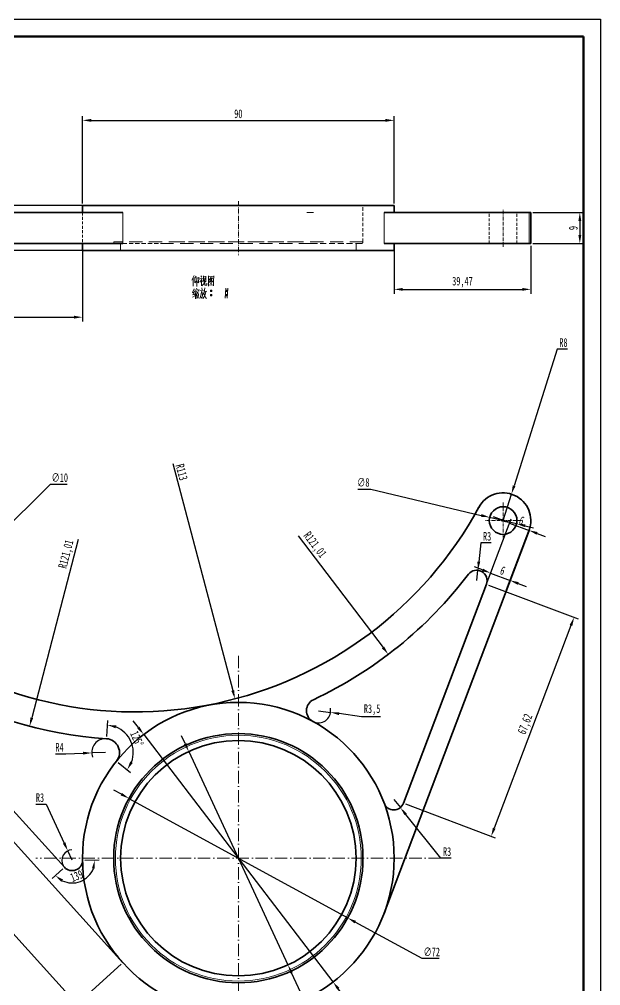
# Model space of a CAD drawing. Header units: millimetres. Extents: x 1050 to 2021, y 766 to 1186.
# Drawn here: x 1852.7 to 2020.6, y 906.4 to 1185.6 of the extents above; entities that cross this region are included whole.
import ezdxf

# ---------------------------------------------------------------- set-up
doc = ezdxf.new("R2010")
doc.units = ezdxf.units.MM
doc.header["$LTSCALE"] = 0.3
for name, pattern in [('CENTER', [50.8, 31.75, -6.35, 6.35, -6.35]), ('DASHDOT', [18.5, 12, -3, 0.5, -3]), ('DASHED', [19.05, 12.7, -6.35])]:
    doc.linetypes.add(name, pattern=pattern)
for name, color, linetype, lineweight in [('尺寸线', 3, 'Continuous', 25), ('粗实线', 7, 'Continuous', 50), ('细点画线', 1, 'CENTER', 25)]:
    doc.layers.add(name, color=color, linetype=linetype, lineweight=lineweight)
doc.styles.add('NUT Standard', font='simfang.ttf', dxfattribs={"width": 0.7, "height": 2.5})
doc.dimstyles.new('NUT Standard', dxfattribs={"dimtxt": 2.5, "dimasz": 2.5, "dimexe": 1.25, "dimexo": 0.625, "dimtad": 1, "dimtoh": 1, "dimtxsty": 'NUT Standard', "dimcen": 2.5, "dimadec": 0, "dimazin": 0, "dimtfac": 1, "dimtmove": 0, "dimatfit": 3, "dimfxl": 1, "dimarcsym": 0})

# ---------------------------------------------------------------- blocks, each defined once
blk = doc.blocks.new('*D5')
at = {"layer": 'Defpoints', "color": 0, "transparency": 16777216}
for p in [(1988.49, 1041.74), (1996.28, 1039.9)]:
    blk.add_point(p, dxfattribs=at)
at = {"layer": '尺寸线', "color": 0, "lineweight": -2, "transparency": 16777216}
for p, q in [((1950.47, 1049.87), (1954.15, 1049.87)), ((1954.15, 1049.87), (1986.06, 1042.32)), ((1996.28, 1039.9), (1988.49, 1041.74)), ((1998.71, 1039.32), (2001.14, 1038.75))]:
    blk.add_line(p, q, dxfattribs=at)
at = {"layer": '尺寸线', "color": 0, "transparency": 16777216}
for points in [[(1986.16, 1042.72), (1985.97, 1041.91), (1988.49, 1041.74)], [(1998.81, 1039.73), (1998.62, 1038.92), (1996.28, 1039.9)]]:
    blk.add_solid(points, dxfattribs=at)
at = {"layer": '尺寸线', "color": 0, "transparency": 16777216, "insert": (1952, 1051.83), "char_height": 2.5, "attachment_point": 5, "style": 'NUT Standard'}
blk.add_mtext('∅8', dxfattribs=at)
blk = doc.blocks.new('*D6')
at = {"layer": 'Defpoints', "color": 0, "transparency": 16777216}
for p in [(1816, 1006.01), (1808.9, 998.96)]:
    blk.add_point(p, dxfattribs=at)
at = {"layer": '尺寸线', "color": 0, "lineweight": -2, "transparency": 16777216}
for p, q in [((1861.53, 1051.25), (1817.77, 1007.77)), ((1866.52, 1051.25), (1861.53, 1051.25)), ((1808.9, 998.96), (1816, 1006.01)), ((1807.13, 997.2), (1805.36, 995.43))]:
    blk.add_line(p, q, dxfattribs=at)
at = {"layer": '尺寸线', "color": 0, "transparency": 16777216}
for points in [[(1817.48, 1008.06), (1818.06, 1007.47), (1816, 1006.01)], [(1806.84, 997.49), (1807.42, 996.9), (1808.9, 998.96)]]:
    blk.add_solid(points, dxfattribs=at)
at = {"layer": '尺寸线', "color": 0, "transparency": 16777216, "insert": (1864.34, 1053.21), "char_height": 2.5, "attachment_point": 5, "style": 'NUT Standard'}
blk.add_mtext('∅10', dxfattribs=at)
blk = doc.blocks.new('*D7')
at = {"layer": 'Defpoints', "color": 0, "transparency": 16777216}
for p in [(1901.58, 974.11), (1930.24, 912.45)]:
    blk.add_point(p, dxfattribs=at)
at = {"layer": '尺寸线', "color": 0, "lineweight": -2, "transparency": 16777216}
for p, q in [((1900.53, 976.38), (1899.47, 978.65)), ((1901.58, 974.11), (1930.24, 912.45)), ((1949.44, 871.14), (1931.3, 910.18)), ((1954.41, 871.14), (1949.44, 871.14))]:
    blk.add_line(p, q, dxfattribs=at)
at = {"layer": '尺寸线', "color": 0, "transparency": 16777216}
for points in [[(1900.9, 976.56), (1900.15, 976.2), (1901.58, 974.11)], [(1931.67, 910.36), (1930.92, 910.01), (1930.24, 912.45)]]:
    blk.add_solid(points, dxfattribs=at)
at = {"layer": '尺寸线', "color": 0, "transparency": 16777216, "insert": (1952.24, 873.1), "char_height": 2.5, "attachment_point": 5, "style": 'NUT Standard'}
blk.add_mtext('∅68', dxfattribs=at)
blk = doc.blocks.new('*D8')
at = {"layer": 'Defpoints', "color": 0, "transparency": 16777216}
for p in [(1884.33, 960.55), (1947.5, 926.01)]:
    blk.add_point(p, dxfattribs=at)
at = {"layer": '尺寸线', "color": 0, "lineweight": -2, "transparency": 16777216}
for p, q in [((1882.13, 961.75), (1879.94, 962.95)), ((1884.33, 960.55), (1947.5, 926.01)), ((1968.97, 914.26), (1949.69, 924.81)), ((1973.93, 914.26), (1968.97, 914.26))]:
    blk.add_line(p, q, dxfattribs=at)
at = {"layer": '尺寸线', "color": 0, "transparency": 16777216}
for points in [[(1882.33, 962.12), (1881.93, 961.39), (1884.33, 960.55)], [(1949.89, 925.17), (1949.49, 924.44), (1947.5, 926.01)]]:
    blk.add_solid(points, dxfattribs=at)
at = {"layer": '尺寸线', "color": 0, "transparency": 16777216, "insert": (1971.76, 916.22), "char_height": 2.5, "attachment_point": 5, "style": 'NUT Standard'}
blk.add_mtext('∅72', dxfattribs=at)
blk = doc.blocks.new('*D9')
at = {"layer": 'Defpoints', "color": 0, "transparency": 16777216}
for p in [(1888.57, 979.02), (1943.25, 907.54)]:
    blk.add_point(p, dxfattribs=at)
at = {"layer": '尺寸线', "color": 0, "lineweight": -2, "transparency": 16777216}
for p, q in [((1887.05, 981.01), (1885.53, 982.99)), ((1888.57, 979.02), (1943.25, 907.54)), ((1969.09, 873.76), (1944.77, 905.55)), ((1974.07, 873.76), (1969.09, 873.76))]:
    blk.add_line(p, q, dxfattribs=at)
at = {"layer": '尺寸线', "color": 0, "transparency": 16777216}
for points in [[(1887.38, 981.26), (1886.72, 980.75), (1888.57, 979.02)], [(1945.1, 905.81), (1944.44, 905.3), (1943.25, 907.54)]]:
    blk.add_solid(points, dxfattribs=at)
at = {"layer": '尺寸线', "color": 0, "transparency": 16777216, "insert": (1971.89, 875.73), "char_height": 2.5, "attachment_point": 5, "style": 'NUT Standard'}
blk.add_mtext('∅90', dxfattribs=at)
blk = doc.blocks.new('*D10')
at = {"layer": 'Defpoints', "color": 0, "transparency": 16777216}
for p in [(1994.79, 1048.45), (1992.39, 1040.82)]:
    blk.add_point(p, dxfattribs=at)
at = {"layer": '尺寸线', "color": 0, "lineweight": -2, "transparency": 16777216}
for p, q in [((2008.01, 1090.34), (1995.54, 1050.84)), ((2010.96, 1090.34), (2008.01, 1090.34)), ((1992.39, 1040.82), (1994.79, 1048.45))]:
    blk.add_line(p, q, dxfattribs=at)
at = {"layer": '尺寸线', "color": 0, "transparency": 16777216}
blk.add_solid([(1995.15, 1050.96), (1995.94, 1050.71), (1994.79, 1048.45)], dxfattribs=at)
at = {"layer": '尺寸线', "color": 0, "transparency": 16777216, "insert": (2009.8, 1092.23), "char_height": 2.5, "attachment_point": 5, "style": 'NUT Standard'}
blk.add_mtext('R8', dxfattribs=at)
blk = doc.blocks.new('*D12')
at = {"layer": 'Defpoints', "color": 0, "transparency": 16777216}
for p in [(1960.82, 960.23), (1962.7, 957.89)]:
    blk.add_point(p, dxfattribs=at)
at = {"layer": '尺寸线', "color": 0, "lineweight": -2, "transparency": 16777216}
for p, q in [((1960.82, 960.23), (1962.7, 957.89)), ((1974.41, 943.28), (1964.26, 955.94)), ((1977.36, 943.28), (1974.41, 943.28))]:
    blk.add_line(p, q, dxfattribs=at)
at = {"layer": '尺寸线', "color": 0, "transparency": 16777216}
blk.add_solid([(1964.58, 956.2), (1963.93, 955.68), (1962.7, 957.89)], dxfattribs=at)
at = {"layer": '尺寸线', "color": 0, "transparency": 16777216, "insert": (1976.2, 945.17), "char_height": 2.5, "attachment_point": 5, "style": 'NUT Standard'}
blk.add_mtext('R3', dxfattribs=at)
blk = doc.blocks.new('*D13')
at = {"layer": 'Defpoints', "color": 0, "transparency": 16777216}
for p in [(1939.08, 985.89), (1942.54, 985.39)]:
    blk.add_point(p, dxfattribs=at)
at = {"layer": '尺寸线', "color": 0, "lineweight": -2, "transparency": 16777216}
for p, q in [((1939.08, 985.89), (1942.54, 985.39)), ((1951.47, 984.09), (1945.02, 985.03)), ((1956.98, 984.09), (1951.47, 984.09))]:
    blk.add_line(p, q, dxfattribs=at)
blk.add_arc((1939.08, 985.89), 3.5, 251.6945, 12.198, dxfattribs=at)
at = {"layer": '尺寸线', "color": 0, "transparency": 16777216}
blk.add_solid([(1945.08, 985.44), (1944.96, 984.61), (1942.54, 985.39)], dxfattribs=at)
at = {"layer": '尺寸线', "color": 0, "transparency": 16777216, "insert": (1954.54, 986.16), "char_height": 2.5, "attachment_point": 5, "style": 'NUT Standard'}
blk.add_mtext('R3,5', dxfattribs=at)
blk = doc.blocks.new('*D14')
at = {"layer": 'Defpoints', "color": 0, "transparency": 16777216}
for p in [(1985.09, 1026.46), (1984.75, 1023.48)]:
    blk.add_point(p, dxfattribs=at)
at = {"layer": '尺寸线', "color": 0, "lineweight": -2, "transparency": 16777216}
for p, q in [((1985.97, 1034.36), (1985.37, 1028.94)), ((1988.92, 1034.36), (1985.97, 1034.36)), ((1984.75, 1023.48), (1985.09, 1026.46))]:
    blk.add_line(p, q, dxfattribs=at)
at = {"layer": '尺寸线', "color": 0, "transparency": 16777216}
blk.add_solid([(1984.95, 1028.99), (1985.78, 1028.9), (1985.09, 1026.46)], dxfattribs=at)
at = {"layer": '尺寸线', "color": 0, "transparency": 16777216, "insert": (1987.76, 1036.25), "char_height": 2.5, "attachment_point": 5, "style": 'NUT Standard'}
blk.add_mtext('R3', dxfattribs=at)
blk = doc.blocks.new('*D16')
at = {"layer": 'Defpoints', "color": 0, "transparency": 16777216}
for p in [(1873.59, 973.69), (1877.58, 973.81)]:
    blk.add_point(p, dxfattribs=at)
at = {"layer": '尺寸线', "color": 0, "lineweight": -2, "transparency": 16777216}
for p, q in [((1863.07, 973.46), (1866.09, 973.46)), ((1866.09, 973.46), (1871.09, 973.61)), ((1877.58, 973.81), (1873.59, 973.69))]:
    blk.add_line(p, q, dxfattribs=at)
blk.add_arc((1877.58, 973.81), 4, 95.0758, 199.6366, dxfattribs=at)
at = {"layer": '尺寸线', "color": 0, "transparency": 16777216}
blk.add_solid([(1871.07, 974.03), (1871.1, 973.2), (1873.59, 973.69)], dxfattribs=at)
at = {"layer": '尺寸线', "color": 0, "transparency": 16777216, "insert": (1864.27, 975.34), "char_height": 2.5, "attachment_point": 5, "style": 'NUT Standard'}
blk.add_mtext('R4', dxfattribs=at)
blk = doc.blocks.new('*D17')
at = {"layer": 'Defpoints', "color": 0, "transparency": 16777216}
for p in [(1866.66, 945.39), (1867.92, 942.67)]:
    blk.add_point(p, dxfattribs=at)
at = {"layer": '尺寸线', "color": 0, "lineweight": -2, "transparency": 16777216}
for p, q in [((1857.47, 958.88), (1860.42, 958.88)), ((1860.42, 958.88), (1865.61, 947.66)), ((1867.92, 942.67), (1866.66, 945.39))]:
    blk.add_line(p, q, dxfattribs=at)
blk.add_arc((1867.92, 942.67), 3, 90.9394, 210.202, dxfattribs=at)
at = {"layer": '尺寸线', "color": 0, "transparency": 16777216}
blk.add_solid([(1865.99, 947.84), (1865.23, 947.49), (1866.66, 945.39)], dxfattribs=at)
at = {"layer": '尺寸线', "color": 0, "transparency": 16777216, "insert": (1858.63, 960.77), "char_height": 2.5, "attachment_point": 5, "style": 'NUT Standard'}
blk.add_mtext('R3', dxfattribs=at)
blk = doc.blocks.new('*D18')
at = {"layer": 'Defpoints', "color": 0, "transparency": 16777216}
for p in [(1886.04, 1098.53), (1914.94, 989.29)]:
    blk.add_point(p, dxfattribs=at)
at = {"layer": '尺寸线', "color": 0, "lineweight": -2, "transparency": 16777216}
blk.add_line((1896.95, 1057.29), (1914.3, 991.71), dxfattribs=at)
at = {"layer": '尺寸线', "color": 0, "transparency": 16777216}
blk.add_solid([(1914.7, 991.82), (1913.89, 991.6), (1914.94, 989.29)], dxfattribs=at)
at = {"layer": '尺寸线', "color": 0, "transparency": 16777216, "insert": (1899.56, 1054.81), "char_height": 2.5, "attachment_point": 5, "rotation": 284.8183, "style": 'NUT Standard'}
blk.add_mtext('R113', dxfattribs=at)
blk = doc.blocks.new('*D19')
at = {"layer": 'Defpoints', "color": 0, "transparency": 16777216}
for p in [(1886.04, 1098.53), (1959.22, 1002.16)]:
    blk.add_point(p, dxfattribs=at)
at = {"layer": '尺寸线', "color": 0, "lineweight": -2, "transparency": 16777216}
blk.add_line((1933.23, 1036.38), (1957.71, 1004.15), dxfattribs=at)
at = {"layer": '尺寸线', "color": 0, "transparency": 16777216}
blk.add_solid([(1958.04, 1004.4), (1957.38, 1003.9), (1959.22, 1002.16)], dxfattribs=at)
at = {"layer": '尺寸线', "color": 0, "transparency": 16777216, "insert": (1937.87, 1033.7), "char_height": 2.5, "attachment_point": 5, "rotation": 307.2127, "style": 'NUT Standard'}
blk.add_mtext('R121,01', dxfattribs=at)
blk = doc.blocks.new('*D20')
at = {"layer": 'Defpoints', "color": 0, "transparency": 16777216}
for p in [(1886.04, 1098.53), (1855.63, 981.41)]:
    blk.add_point(p, dxfattribs=at)
at = {"layer": '尺寸线', "color": 0, "lineweight": -2, "transparency": 16777216}
blk.add_line((1869.62, 1035.3), (1856.26, 983.83), dxfattribs=at)
at = {"layer": '尺寸线', "color": 0, "transparency": 16777216}
blk.add_solid([(1855.86, 983.93), (1856.66, 983.72), (1855.63, 981.41)], dxfattribs=at)
at = {"layer": '尺寸线', "color": 0, "transparency": 16777216, "insert": (1866.38, 1031.05), "char_height": 2.5, "attachment_point": 5, "rotation": 75.4476, "style": 'NUT Standard'}
blk.add_mtext('R121,01', dxfattribs=at)
blk = doc.blocks.new('*D21')
at = {"layer": 'Defpoints', "color": 0, "transparency": 16777216}
for p in [(1987.56, 1022.42), (1963.62, 959.17), (1988.93, 949.59)]:
    blk.add_point(p, dxfattribs=at)
at = {"layer": '尺寸线', "color": 0, "lineweight": -2, "transparency": 16777216}
for p, q in [((1988.14, 1022.19), (2014.04, 1012.4)), ((2011.98, 1010.5), (1989.82, 951.93)), ((1964.21, 958.95), (1990.1, 949.15))]:
    blk.add_line(p, q, dxfattribs=at)
at = {"layer": '尺寸线', "color": 0, "transparency": 16777216}
for points in [[(2011.59, 1010.65), (2012.37, 1010.35), (2012.87, 1012.84)], [(1989.43, 952.08), (1990.21, 951.78), (1988.93, 949.59)]]:
    blk.add_solid(points, dxfattribs=at)
at = {"layer": '尺寸线', "color": 0, "transparency": 16777216, "insert": (1998.97, 981.95), "char_height": 2.5, "attachment_point": 5, "rotation": 69.2712, "style": 'NUT Standard'}
blk.add_mtext('67,62', dxfattribs=at)
blk = doc.blocks.new('*D22')
at = {"layer": 'Defpoints', "color": 0, "transparency": 16777216}
for p in [(1999.87, 1037.99), (1987.56, 1022.42), (1993.17, 1020.29)]:
    blk.add_point(p, dxfattribs=at)
at = {"layer": '尺寸线', "color": 0, "lineweight": -2, "transparency": 16777216}
for p, q in [((1991.92, 1041), (1989.58, 1041.88)), ((1987.78, 1023), (1994.7, 1041.28)), ((1993.39, 1020.88), (2000.31, 1039.16)), ((1994.26, 1040.11), (1999.87, 1037.99)), ((2002.21, 1037.11), (2004.54, 1036.22))]:
    blk.add_line(p, q, dxfattribs=at)
at = {"layer": '尺寸线', "color": 0, "transparency": 16777216}
for points in [[(1992.07, 1041.39), (1991.77, 1040.61), (1994.26, 1040.11)], [(2002.35, 1037.5), (2002.06, 1036.72), (1999.87, 1037.99)]]:
    blk.add_solid(points, dxfattribs=at)
at = {"layer": '尺寸线', "color": 0, "transparency": 16777216, "insert": (1997.73, 1040.82), "char_height": 2.5, "attachment_point": 5, "rotation": 339.2712, "style": 'NUT Standard'}
blk.add_mtext('6', dxfattribs=at)
blk = doc.blocks.new('*D23')
at = {"layer": 'Defpoints', "color": 0, "transparency": 16777216}
for p in [(1987.56, 1022.42), (1994.39, 1023.53), (1993.17, 1020.29)]:
    blk.add_point(p, dxfattribs=at)
at = {"layer": '尺寸线', "color": 0, "lineweight": -2, "transparency": 16777216}
for p, q in [((1986.45, 1026.54), (1984.11, 1027.42)), ((1987.78, 1023), (1989.23, 1026.82)), ((1988.78, 1025.65), (1994.39, 1023.53)), ((1993.39, 1020.88), (1994.84, 1024.7)), ((1996.73, 1022.64), (1999.07, 1021.76))]:
    blk.add_line(p, q, dxfattribs=at)
at = {"layer": '尺寸线', "color": 0, "transparency": 16777216}
for points in [[(1986.59, 1026.93), (1986.3, 1026.15), (1988.78, 1025.65)], [(1996.88, 1023.03), (1996.59, 1022.25), (1994.39, 1023.53)]]:
    blk.add_solid(points, dxfattribs=at)
at = {"layer": '尺寸线', "color": 0, "transparency": 16777216, "insert": (1992.26, 1026.36), "char_height": 2.5, "attachment_point": 5, "rotation": 339.2702, "style": 'NUT Standard'}
blk.add_mtext('6', dxfattribs=at)
blk = doc.blocks.new('*D24')
at = {"layer": 'Defpoints', "color": 0, "transparency": 16777216}
for p in [(1806.77, 996.84), (1882.54, 913.09), (1869.29, 901.1)]:
    blk.add_point(p, dxfattribs=at)
at = {"layer": '尺寸线', "color": 0, "lineweight": -2, "transparency": 16777216}
for p, q in [((1806.31, 996.42), (1792.59, 984)), ((1795.19, 982.99), (1867.61, 902.95)), ((1882.08, 912.67), (1868.36, 900.26))]:
    blk.add_line(p, q, dxfattribs=at)
at = {"layer": '尺寸线', "color": 0, "transparency": 16777216}
for points in [[(1795.5, 983.27), (1794.88, 982.71), (1793.51, 984.84)], [(1867.92, 903.23), (1867.3, 902.67), (1869.29, 901.1)]]:
    blk.add_solid(points, dxfattribs=at)
at = {"layer": '尺寸线', "color": 0, "transparency": 16777216, "insert": (1832.93, 944.36), "char_height": 2.5, "attachment_point": 5, "rotation": 312.1385, "style": 'NUT Standard'}
blk.add_mtext('112,94', dxfattribs=at)
blk = doc.blocks.new('*D26')
at = {"layer": 'Defpoints', "color": 0, "transparency": 16777216}
for p in [(1877.85, 977.8), (1877.58, 973.81), (1885.55, 974.23), (1880.71, 971.32)]:
    blk.add_point(p, dxfattribs=at)
at = {"layer": '尺寸线', "color": 0, "lineweight": -2, "transparency": 16777216}
for p, q in [((1877.9, 978.42), (1878.21, 983.01)), ((1881.2, 970.93), (1884.8, 968.06))]:
    blk.add_line(p, q, dxfattribs=at)
blk.add_arc((1877.58, 973.81), 7.98, 339.4961, 68.0886, dxfattribs=at)
at = {"layer": '尺寸线', "color": 0, "transparency": 16777216}
for points in [[(1880.47, 980.8), (1880.65, 981.61), (1878.12, 981.77)], [(1885.42, 970.81), (1884.69, 971.22), (1883.82, 968.84)]]:
    blk.add_solid(points, dxfattribs=at)
at = {"layer": '尺寸线', "color": 0, "transparency": 16777216, "insert": (1886.61, 977.79), "char_height": 2.5, "attachment_point": 5, "rotation": 293.7923, "style": 'NUT Standard'}
blk.add_mtext('125°', dxfattribs=at)
blk = doc.blocks.new('*D27')
at = {"layer": 'Defpoints', "color": 0, "transparency": 16777216}
for p in [(1867.92, 942.67), (1870.92, 942.71), (1865.69, 940.66), (1867.72, 936.11)]:
    blk.add_point(p, dxfattribs=at)
at = {"layer": '尺寸线', "color": 0, "lineweight": -2, "transparency": 16777216}
for p, q in [((1871.54, 942.72), (1875.72, 942.77)), ((1865.23, 940.24), (1862.12, 937.43))]:
    blk.add_line(p, q, dxfattribs=at)
blk.add_arc((1867.92, 942.67), 6.56, 244.1118, 338.7557, dxfattribs=at)
at = {"layer": '尺寸线', "color": 0, "transparency": 16777216}
for points in [[(1873.62, 940.37), (1874.44, 940.22), (1874.47, 942.75)], [(1864.8, 936.44), (1865.3, 937.1), (1863.05, 938.27)]]:
    blk.add_solid(points, dxfattribs=at)
at = {"layer": '尺寸线', "color": 0, "transparency": 16777216, "insert": (1869.62, 938.32), "char_height": 2.5, "attachment_point": 5, "rotation": 21.4338, "style": 'NUT Standard'}
blk.add_mtext('139°', dxfattribs=at)
blk = doc.blocks.new('*D28')
at = {"layer": 'Defpoints', "color": 0, "transparency": 16777216}
for p in [(2000.39, 1129.83), (2000.39, 1120.83), (2014.54, 1120.83)]:
    blk.add_point(p, dxfattribs=at)
at = {"layer": '尺寸线', "color": 0, "lineweight": -2, "transparency": 16777216}
for p, q in [((2001.01, 1129.83), (2015.79, 1129.83)), ((2014.54, 1127.33), (2014.54, 1123.33)), ((2001.01, 1120.83), (2015.79, 1120.83))]:
    blk.add_line(p, q, dxfattribs=at)
at = {"layer": '尺寸线', "color": 0, "transparency": 16777216}
for points in [[(2014.12, 1127.33), (2014.96, 1127.33), (2014.54, 1129.83)], [(2014.12, 1123.33), (2014.96, 1123.33), (2014.54, 1120.83)]]:
    blk.add_solid(points, dxfattribs=at)
at = {"layer": '尺寸线', "color": 0, "transparency": 16777216, "insert": (2012.65, 1125.33), "char_height": 2.5, "attachment_point": 5, "rotation": 90, "style": 'NUT Standard'}
blk.add_mtext('9', dxfattribs=at)
blk = doc.blocks.new('*D29')
at = {"layer": 'Defpoints', "color": 0, "transparency": 16777216}
for p in [(1960.91, 1131.83), (1766.57, 1118.83), (1960.91, 1118.83)]:
    blk.add_point(p, dxfattribs=at)
at = {"layer": '尺寸线', "color": 0, "lineweight": -2, "transparency": 16777216}
for p, q in [((1960.29, 1131.83), (1765.32, 1131.83)), ((1766.57, 1129.33), (1766.57, 1121.33)), ((1960.29, 1118.83), (1765.32, 1118.83))]:
    blk.add_line(p, q, dxfattribs=at)
at = {"layer": '尺寸线', "color": 0, "transparency": 16777216}
for points in [[(1766.15, 1129.33), (1766.99, 1129.33), (1766.57, 1131.83)], [(1766.15, 1121.33), (1766.99, 1121.33), (1766.57, 1118.83)]]:
    blk.add_solid(points, dxfattribs=at)
at = {"layer": '尺寸线', "color": 0, "transparency": 16777216, "insert": (1764.68, 1125.33), "char_height": 2.5, "attachment_point": 5, "rotation": 90, "style": 'NUT Standard'}
blk.add_mtext('13', dxfattribs=at)
blk = doc.blocks.new('*D30')
at = {"layer": 'Defpoints', "color": 0, "transparency": 16777216}
for p in [(1960.91, 1156.43), (1870.91, 1131.83), (1960.91, 1131.83)]:
    blk.add_point(p, dxfattribs=at)
at = {"layer": '尺寸线', "color": 0, "lineweight": -2, "transparency": 16777216}
for p, q in [((1870.91, 1132.46), (1870.91, 1157.68)), ((1873.41, 1156.43), (1958.41, 1156.43)), ((1960.91, 1132.46), (1960.91, 1157.68))]:
    blk.add_line(p, q, dxfattribs=at)
at = {"layer": '尺寸线', "color": 0, "transparency": 16777216}
for points in [[(1873.41, 1156.84), (1873.41, 1156.01), (1870.91, 1156.43)], [(1958.41, 1156.84), (1958.41, 1156.01), (1960.91, 1156.43)]]:
    blk.add_solid(points, dxfattribs=at)
at = {"layer": '尺寸线', "color": 0, "transparency": 16777216, "insert": (1915.91, 1158.32), "char_height": 2.5, "attachment_point": 5, "style": 'NUT Standard'}
blk.add_mtext('90', dxfattribs=at)
blk = doc.blocks.new('*D31')
at = {"layer": 'Defpoints', "color": 0, "transparency": 16777216}
for p in [(1960.91, 1120.83), (2000.39, 1120.83), (2000.39, 1107.61)]:
    blk.add_point(p, dxfattribs=at)
at = {"layer": '尺寸线', "color": 0, "lineweight": -2, "transparency": 16777216}
for p, q in [((1960.91, 1120.21), (1960.91, 1106.36)), ((2000.39, 1120.21), (2000.39, 1106.36)), ((1963.41, 1107.61), (1997.89, 1107.61))]:
    blk.add_line(p, q, dxfattribs=at)
at = {"layer": '尺寸线', "color": 0, "transparency": 16777216}
for points in [[(1963.41, 1108.03), (1963.41, 1107.2), (1960.91, 1107.61)], [(1997.89, 1108.03), (1997.89, 1107.2), (2000.39, 1107.61)]]:
    blk.add_solid(points, dxfattribs=at)
at = {"layer": '尺寸线', "color": 0, "transparency": 16777216, "insert": (1980.65, 1109.68), "char_height": 2.5, "attachment_point": 5, "style": 'NUT Standard'}
blk.add_mtext('39,47', dxfattribs=at)
blk = doc.blocks.new('*D32')
at = {"layer": 'Defpoints', "color": 0, "transparency": 16777216}
for p in [(1804.45, 1120.83), (1870.92, 1120.83), (1870.92, 1099.57)]:
    blk.add_point(p, dxfattribs=at)
at = {"layer": '尺寸线', "color": 0, "lineweight": -2, "transparency": 16777216}
for p, q in [((1804.45, 1120.21), (1804.45, 1098.32)), ((1870.92, 1120.21), (1870.92, 1098.32)), ((1806.95, 1099.57), (1868.42, 1099.57))]:
    blk.add_line(p, q, dxfattribs=at)
at = {"layer": '尺寸线', "color": 0, "transparency": 16777216}
for points in [[(1806.95, 1099.99), (1806.95, 1099.15), (1804.45, 1099.57)], [(1868.42, 1099.99), (1868.42, 1099.15), (1870.92, 1099.57)]]:
    blk.add_solid(points, dxfattribs=at)
at = {"layer": '尺寸线', "color": 0, "transparency": 16777216, "insert": (1837.68, 1101.64), "char_height": 2.5, "attachment_point": 5, "style": 'NUT Standard'}
blk.add_mtext('66,47', dxfattribs=at)

msp = doc.modelspace()

# ---------------------------------------------------------------- linework, layer by layer
for p, q in [((1723.555, 1185.619), (2020.555, 1185.619)), ((2020.555, 1185.619), (2020.555, 765.619))]:
    msp.add_line(p, q)
at = {"color": 7, "lineweight": 35}
for p, q in [((1938.411, 1131.832), (1870.911, 1131.832)), ((1870.911, 1129.832), (1870.911, 1131.832)), ((1960.911, 1131.832), (1938.411, 1131.832)), ((1960.911, 1129.832), (1960.911, 1131.832)), ((1806.518, 1129.832), (1882.543, 1129.832)), ((1870.911, 1129.832), (1825.594, 1129.832)), ((1999.868, 1129.832), (1957.998, 1129.832)), ((1982.365, 1129.832), (1960.911, 1129.832)), ((1987.753, 1129.832), (1982.365, 1129.832)), ((2000.386, 1129.832), (1999.868, 1129.832)), ((2000.386, 1120.832), (2000.386, 1129.832)), ((1806.518, 1120.832), (1882.543, 1120.832)), ((1870.911, 1120.832), (1870.911, 1118.832)), ((1999.868, 1120.832), (1957.998, 1120.832)), ((1960.911, 1120.832), (1960.911, 1118.832)), ((2000.386, 1120.832), (1999.868, 1120.832)), ((1870.911, 1118.832), (1938.411, 1118.832)), ((1938.411, 1118.832), (1960.911, 1118.832)), ((1999.868, 1037.991), (1958.003, 927.366)), ((1987.559, 1022.416), (1963.624, 959.17)), ((1806.518, 997.114), (1882.543, 913.089)), ((1821.871, 989.088), (1865.691, 940.657))]:
    msp.add_line(p, q, dxfattribs=at)
at = {"color": 40, "linetype": 'DASHED', "lineweight": 13, "ltscale": 0.2625, "true_color": 0xf8d731}
msp.add_line((1951.911, 1121.332), (1951.911, 1131.832), dxfattribs=at)
at = {"color": 7, "linetype": 'DASHED', "lineweight": 13, "ltscale": 0.173584}
msp.add_line((1877.855, 1129.832), (1870.911, 1129.832), dxfattribs=at)
at = {"color": 7, "linetype": 'DASHED', "lineweight": 13, "ltscale": 0.225}
msp.add_line((1870.915, 1129.832), (1870.915, 1120.832), dxfattribs=at)
at = {"color": 7, "linetype": 'DASHED', "lineweight": 13, "ltscale": 0.093237}
for p, q in [((1881.584, 1129.832), (1877.855, 1129.832)), ((1881.584, 1120.832), (1877.855, 1120.832))]:
    msp.add_line(p, q, dxfattribs=at)
at = {"color": 7, "lineweight": 13}
for p, q in [((1882.543, 1120.832), (1882.543, 1129.832)), ((1957.998, 1120.832), (1957.998, 1129.832)), ((1999.868, 1120.832), (1999.868, 1129.832))]:
    msp.add_line(p, q, dxfattribs=at)
at = {"color": 7, "linetype": 'DASHED', "lineweight": 13, "ltscale": 0.05022}
msp.add_line((1937.59, 1129.832), (1935.581, 1129.832), dxfattribs=at)
at = {"color": 7, "linetype": 'DASHED', "lineweight": 13, "ltscale": 0.072491}
for p, q in [((1960.911, 1129.832), (1958.012, 1129.832)), ((1958.012, 1120.832), (1960.911, 1120.832))]:
    msp.add_line(p, q, dxfattribs=at)
at = {"color": 40, "linetype": 'DASHED', "lineweight": 13, "ltscale": 0.225, "true_color": 0xf8d731}
for p, q in [((1988.386, 1120.832), (1988.386, 1129.832)), ((1996.386, 1120.832), (1996.386, 1129.832))]:
    msp.add_line(p, q, dxfattribs=at)
at = {"color": 7, "linetype": 'DASHED', "lineweight": 13}
msp.add_line((1877.855, 1120.832), (1825.594, 1120.832), dxfattribs=at)
at = {"color": 40, "linetype": 'DASHED', "lineweight": 13, "true_color": 0xf8d731}
for p, q in [((1933.911, 1121.332), (1879.911, 1121.332)), ((1893.411, 1120.832), (1937.409, 1120.832)), ((1951.911, 1121.332), (1897.911, 1121.332))]:
    msp.add_line(p, q, dxfattribs=at)
at = {"color": 40, "linetype": 'DASHED', "lineweight": 13, "ltscale": 0.317462, "true_color": 0xf8d731}
msp.add_line((1880.713, 1120.832), (1893.411, 1120.832), dxfattribs=at)
at = {"color": 40, "linetype": 'DASHED', "lineweight": 13, "ltscale": 0.05, "true_color": 0xf8d731}
for p, q in [((1881.911, 1120.832), (1881.911, 1118.832)), ((1949.911, 1120.832), (1949.911, 1118.832))]:
    msp.add_line(p, q, dxfattribs=at)
at = {"color": 40, "linetype": 'DASHED', "lineweight": 13, "ltscale": 0.44375, "true_color": 0xf8d731}
msp.add_line((1951.411, 1120.832), (1933.661, 1120.832), dxfattribs=at)
at = {"color": 40, "linetype": 'DASHED', "lineweight": 13, "ltscale": 0.05022, "true_color": 0xf8d731}
msp.add_line((1937.59, 1120.832), (1935.581, 1120.832), dxfattribs=at)
at = {"color": 7, "linetype": 'DASHED', "lineweight": 13, "ltscale": 0.134702}
msp.add_line((1987.753, 1120.832), (1982.365, 1120.832), dxfattribs=at)
at = {"color": 7, "linetype": 'DASHED', "lineweight": 13, "ltscale": 0.000333257}
msp.add_line((1958.003, 927.366), (1957.998, 927.353), dxfattribs=at)
at = {"color": 7, "lineweight": 13}
for points in [[(1903.118, 1111.587), (1902.523, 1110.292)], [(1903.328, 1110.887), (1903.748, 1111.412)], [(1904.378, 1109.452), (1904.483, 1111.167)], [(1905.113, 1111.552), (1905.393, 1111.132)], [(1905.883, 1111.517), (1905.883, 1109.837)], [(1906.548, 1111.342), (1905.883, 1111.272)], [(1906.478, 1109.767), (1906.548, 1111.447)], [(1907.318, 1111.552), (1907.318, 1110.082), (1907.318, 1108.577)], [(1907.318, 1111.517), (1907.318, 1110.117), (1907.318, 1108.717)], [(1908.788, 1111.377), (1907.318, 1111.237)], [(1908.088, 1111.097), (1907.528, 1110.292)], [(1908.753, 1108.752), (1908.753, 1110.117), (1908.788, 1111.517)], [(1902.908, 1108.542), (1902.908, 1109.767), (1902.908, 1111.027)], [(1903.328, 1111.027), (1903.328, 1109.452)], [(1903.328, 1109.452), (1903.853, 1109.977)], [(1903.888, 1111.062), (1903.888, 1109.767), (1903.888, 1108.437)], [(1903.888, 1110.852), (1904.413, 1110.922)], [(1904.378, 1109.452), (1904.098, 1109.802)], [(1905.463, 1110.887), (1905.288, 1110.397), (1904.798, 1109.662)], [(1904.833, 1110.677), (1905.393, 1110.747)], [(1905.288, 1110.397), (1905.288, 1108.612)], [(1905.288, 1110.222), (1905.603, 1109.907)], [(1905.393, 1108.612), (1905.673, 1108.892)], [(1905.673, 1108.892), (1905.918, 1109.242)], [(1906.093, 1109.872), (1905.918, 1109.242)], [(1906.198, 1110.922), (1906.093, 1109.872)], [(1906.233, 1108.892), (1906.233, 1109.977)], [(1906.373, 1108.787), (1906.233, 1108.892)], [(1906.793, 1108.787), (1906.373, 1108.787)], [(1906.793, 1109.417), (1906.793, 1108.787)], [(1907.318, 1108.822), (1908.683, 1108.927)], [(1907.388, 1109.627), (1907.878, 1110.047)], [(1907.843, 1110.537), (1908.543, 1109.802)], [(1907.843, 1109.452), (1908.193, 1109.067)], [(1907.878, 1110.747), (1908.333, 1110.817)], [(1907.878, 1110.047), (1908.088, 1110.327)], [(1907.948, 1109.837), (1908.193, 1109.557)], [(1908.088, 1110.327), (1908.438, 1110.957)], [(1908.543, 1109.802), (1908.718, 1109.837)], [(1908.753, 1108.647), (1908.753, 1108.752), (1908.683, 1108.927)], [(1902.628, 1105.357), (1903.328, 1105.742)], [(1903.083, 1106.792), (1902.663, 1106.652)], [(1903.153, 1107.807), (1902.698, 1106.722)], [(1902.733, 1106.022), (1903.258, 1106.197)], [(1903.223, 1107.037), (1902.768, 1106.022)], [(1903.538, 1106.512), (1903.223, 1106.022)], [(1903.468, 1107.492), (1903.363, 1106.932)], [(1903.468, 1107.352), (1904.518, 1107.492)], [(1903.713, 1107.072), (1903.538, 1106.512)], [(1903.573, 1106.582), (1903.573, 1104.867)], [(1903.783, 1106.792), (1904.483, 1106.897)], [(1903.853, 1107.982), (1904.028, 1107.597)], [(1903.853, 1106.372), (1903.888, 1104.972)], [(1903.853, 1106.267), (1904.378, 1106.337)], [(1903.888, 1105.707), (1904.273, 1105.777)], [(1904.098, 1106.827), (1904.028, 1106.267)], [(1904.413, 1106.442), (1904.343, 1105.042)], [(1904.553, 1107.597), (1904.413, 1107.142)], [(1905.323, 1107.212), (1905.218, 1106.302), (1905.113, 1105.882), (1904.798, 1105.007)], [(1904.833, 1107.142), (1905.883, 1107.282)], [(1905.638, 1106.722), (1905.533, 1105.882), (1905.393, 1105.042), (1905.183, 1105.322)], [(1905.253, 1106.547), (1905.638, 1106.617)], [(1905.323, 1108.052), (1905.428, 1107.492)], [(1906.023, 1106.722), (1905.848, 1106.162)], [(1905.953, 1106.477), (1906.513, 1105.042)], [(1906.163, 1107.352), (1906.023, 1106.722)], [(1906.303, 1106.092), (1906.023, 1105.462)], [(1906.093, 1106.967), (1906.793, 1107.107)], [(1906.233, 1108.087), (1906.163, 1107.352)], [(1906.513, 1107.037), (1906.303, 1106.092)], [(1907.843, 1107.177), (1908.228, 1107.177)], [(1907.843, 1105.917), (1908.228, 1105.917)], [(1907.878, 1107.282), (1908.193, 1107.282)], [(1907.878, 1107.037), (1908.193, 1107.037)], [(1907.878, 1106.022), (1908.193, 1106.022)], [(1907.878, 1105.777), (1908.193, 1105.777)], [(1912.288, 1107.912), (1912.183, 1106.512), (1912.078, 1105.112)], [(1912.288, 1107.177), (1912.673, 1107.177)], [(1912.288, 1105.917), (1912.673, 1105.917)], [(1912.323, 1107.282), (1912.638, 1107.282)], [(1912.323, 1107.037), (1912.638, 1107.037)], [(1912.323, 1106.022), (1912.638, 1106.022)], [(1912.323, 1105.777), (1912.638, 1105.777)], [(1912.883, 1107.912), (1912.778, 1106.512), (1912.673, 1105.112)], [(1904.343, 1105.217), (1903.923, 1105.147)], [(1906.023, 1105.462), (1905.638, 1104.937)], [(1906.513, 1105.042), (1906.828, 1105.042)]]:
    msp.add_lwpolyline(points, dxfattribs=at)
for points in [[(1907.948, 1106.967), (1908.123, 1106.967), (1908.228, 1107.072), (1908.228, 1107.247), (1908.123, 1107.352), (1907.948, 1107.352), (1907.843, 1107.247), (1907.843, 1107.072)], [(1907.948, 1105.707), (1908.123, 1105.707), (1908.228, 1105.812), (1908.228, 1105.987), (1908.123, 1106.092), (1907.948, 1106.092), (1907.843, 1105.987), (1907.843, 1105.812)], [(1912.393, 1106.967), (1912.568, 1106.967), (1912.673, 1107.072), (1912.673, 1107.247), (1912.568, 1107.352), (1912.393, 1107.352), (1912.288, 1107.247), (1912.288, 1107.072)], [(1912.393, 1105.707), (1912.568, 1105.707), (1912.673, 1105.812), (1912.673, 1105.987), (1912.568, 1106.092), (1912.393, 1106.092), (1912.288, 1105.987), (1912.288, 1105.812)]]:
    msp.add_lwpolyline(points, close=True, dxfattribs=at)
at = {"color": 7, "lineweight": 35}
for centre, radius in [((1992.386, 1040.822), 4), ((1915.911, 943.281), 45), ((1915.911, 943.281), 36), ((1915.911, 943.281), 34)]:
    msp.add_circle(centre, radius, dxfattribs=at)
at = {"color": 7, "lineweight": 13}
msp.add_circle((1915.911, 943.281), 35.5, dxfattribs=at)
at = {"color": 40, "linetype": 'DASHED', "lineweight": 13, "true_color": 0xf8d731}
for centre, start, end in [((1880.411, 1121.332), 180.00001, 270), ((1951.411, 1121.332), 270, 360)]:
    msp.add_arc(centre, 0.5, start, end, dxfattribs=at)
at = {"color": 7, "lineweight": 35}
for centre, radius, start, end in [((1992.386, 1040.822), 8, 339.27117, 151.51344), ((1886.036, 1098.534), 113, 232.54413, 331.5133), ((1886.036, 1098.534), 121.01, 295.21587, 322.75371), ((1984.753, 1023.477), 3, 339.27117, 142.75371), ((1886.036, 1098.534), 121.01, 240.03439, 266.12331), ((1939.081, 985.888), 3.5, 115.21587, 241.46311), ((1877.584, 973.81), 4, 321.46134, 86.1233), ((1960.818, 960.232), 3, 200.68078, 339.27117), ((1867.915, 942.67), 3, 222.13857, 0.72895)]:
    msp.add_arc(centre, radius, start, end, dxfattribs=at)
at = {"layer": '粗实线'}
for p, q in [((1748.555, 1180.619), (2015.555, 1180.619)), ((2015.555, 1180.619), (2015.555, 770.619))]:
    msp.add_line(p, q, dxfattribs=at)
at = {"layer": '细点画线', "linetype": 'DASHDOT', "lineweight": 13, "ltscale": 0.390015}
msp.add_line((1915.911, 1133.132), (1915.911, 1117.532), dxfattribs=at)
at = {"layer": '细点画线', "linetype": 'DASHDOT', "lineweight": 13, "ltscale": 0.270001}
msp.add_line((1992.386, 1119.932), (1992.386, 1130.732), dxfattribs=at)
at = {"layer": '细点画线', "linetype": 'DASHDOT', "lineweight": 13, "ltscale": 0.260001}
for p, q in [((1992.386, 1046.022), (1992.386, 1035.622)), ((1997.586, 1040.822), (1987.186, 1040.822))]:
    msp.add_line(p, q, dxfattribs=at)
at = {"layer": '细点画线', "linetype": 'DASHDOT', "lineweight": 13}
for p, q in [((1915.911, 1001.781), (1915.911, 884.781)), ((1974.411, 943.281), (1857.411, 943.281))]:
    msp.add_line(p, q, dxfattribs=at)

# ---------------------------------------------------------------- dimensions: what is measured, and where the dimension line sits
at = {"layer": '尺寸线'}
for base, p1, p2, picture, middle in [((1960.911, 1156.426), (1870.911, 1131.832), (1960.911, 1131.832), '*D30', (1915.911, 1158.315)), ((1870.9153, 1099.5688), (1804.4499, 1120.8323), (1870.9153, 1120.8323), '*D32', (1837.6826, 1101.6366)), ((2000.3863, 1107.6147), (1960.9114, 1120.8323), (2000.3863, 1120.8323), '*D31', (1980.6488, 1109.6825))]:
    dim = msp.add_linear_dim(base=base, p1=p1, p2=p2, dimstyle='NUT Standard', dxfattribs=at)
    dim.commit()
    dim.dimension.update_dxf_attribs({"geometry": picture, "text_midpoint": middle})
for base, p1, p2, picture, middle in [((1766.569, 1118.832), (1960.911, 1131.832), (1960.911, 1118.832), '*D29', (1764.68, 1125.332)), ((2014.539, 1120.832), (2000.386, 1129.832), (2000.386, 1120.832), '*D28', (2012.649, 1125.332))]:
    dim = msp.add_linear_dim(base=base, p1=p1, p2=p2, angle=90, dimstyle='NUT Standard', dxfattribs=at)
    dim.commit()
    dim.dimension.update_dxf_attribs({"geometry": picture, "text_midpoint": middle})
for center, mpoint, picture, middle in [((1886.036, 1098.534), (1855.631, 981.406), '*D20', (1868.382, 1030.526)), ((1886.036, 1098.534), (1914.936, 989.292), '*D18', (1897.73, 1054.331)), ((1886.036, 1098.534), (1959.22, 1002.162), '*D19', (1936.22, 1032.45)), ((1992.386, 1040.822), (1994.793, 1048.452), '*D10', (2009.795, 1090.339)), ((1984.753, 1023.477), (1985.087, 1026.459), '*D14', (1987.757, 1034.356)), ((1939.081, 985.888), (1942.545, 985.385), '*D13', (1951.471, 984.088)), ((1867.915, 942.67), (1866.656, 945.393), '*D17', (1858.634, 958.884)), ((1960.818, 960.232), (1962.695, 957.892), '*D12', (1976.196, 943.281))]:
    dim = msp.add_radius_dim(center=center, mpoint=mpoint, dimstyle='NUT Standard', dxfattribs=at)
    dim.commit()
    dim.dimension.update_dxf_attribs({"geometry": picture, "text_midpoint": middle, "dimtype": 164})
for p1, p2, picture, middle in [((1808.903, 998.957), (1815.997, 1006.005), '*D6', (1864.337, 1051.246)), ((1996.279, 1039.901), (1988.494, 1041.744), '*D5', (1954.154, 1049.873)), ((1888.571, 979.022), (1943.252, 907.539), '*D9', (1971.893, 873.765)), ((1901.581, 974.113), (1930.242, 912.448), '*D7', (1952.238, 871.137)), ((1884.326, 960.554), (1947.497, 926.008), '*D8', (1971.762, 914.264))]:
    dim = msp.add_diameter_dim_2p(p1=p1, p2=p2, dimstyle='NUT Standard', dxfattribs=at)
    dim.commit()
    dim.dimension.update_dxf_attribs({"geometry": picture, "text_midpoint": middle, "dimtype": 163})
for p1, p2, distance, picture, middle in [((1987.559, 1022.416), (1993.171, 1020.292), 18.924, '*D22', (1997.731, 1040.819)), ((1987.559, 1022.416), (1993.171, 1020.292), 3.459, '*D23', (1992.258, 1026.356)), ((1987.559, 1022.416), (1963.624, 959.17), 27.06, '*D21', (1998.965, 981.947)), ((1806.769, 996.837), (1882.543, 913.089), -17.875, '*D24', (1832.934, 944.357))]:
    dim = msp.add_aligned_dim(p1=p1, p2=p2, distance=distance, dimstyle='NUT Standard', dxfattribs=at)
    dim.commit()
    dim.dimension.update_dxf_attribs({"geometry": picture, "text_midpoint": middle})
for base, center, p1, p2, picture, middle in [((1885.548, 974.229), (1877.584, 973.81), (1880.713, 971.317), (1877.855, 977.8), '*D26', (1886.61, 977.789)), ((1867.725, 936.114), (1867.915, 942.67), (1865.691, 940.657), (1870.915, 942.708), '*D27', (1869.622, 938.323))]:
    dim = msp.add_angular_dim_3p(base=base, center=center, p1=p1, p2=p2, dimstyle='NUT Standard', dxfattribs=at)
    dim.commit()
    dim.dimension.update_dxf_attribs({"geometry": picture, "text_midpoint": middle})
dim = msp.add_radius_dim(center=(1877.584, 973.81), mpoint=(1873.586, 973.689), dimstyle='NUT Standard', dxfattribs=at)
dim.commit()
dim.dimension.update_dxf_attribs({"geometry": '*D16', "text_midpoint": (1864.269, 975.337)})

doc.saveas('drawing.dxf')
